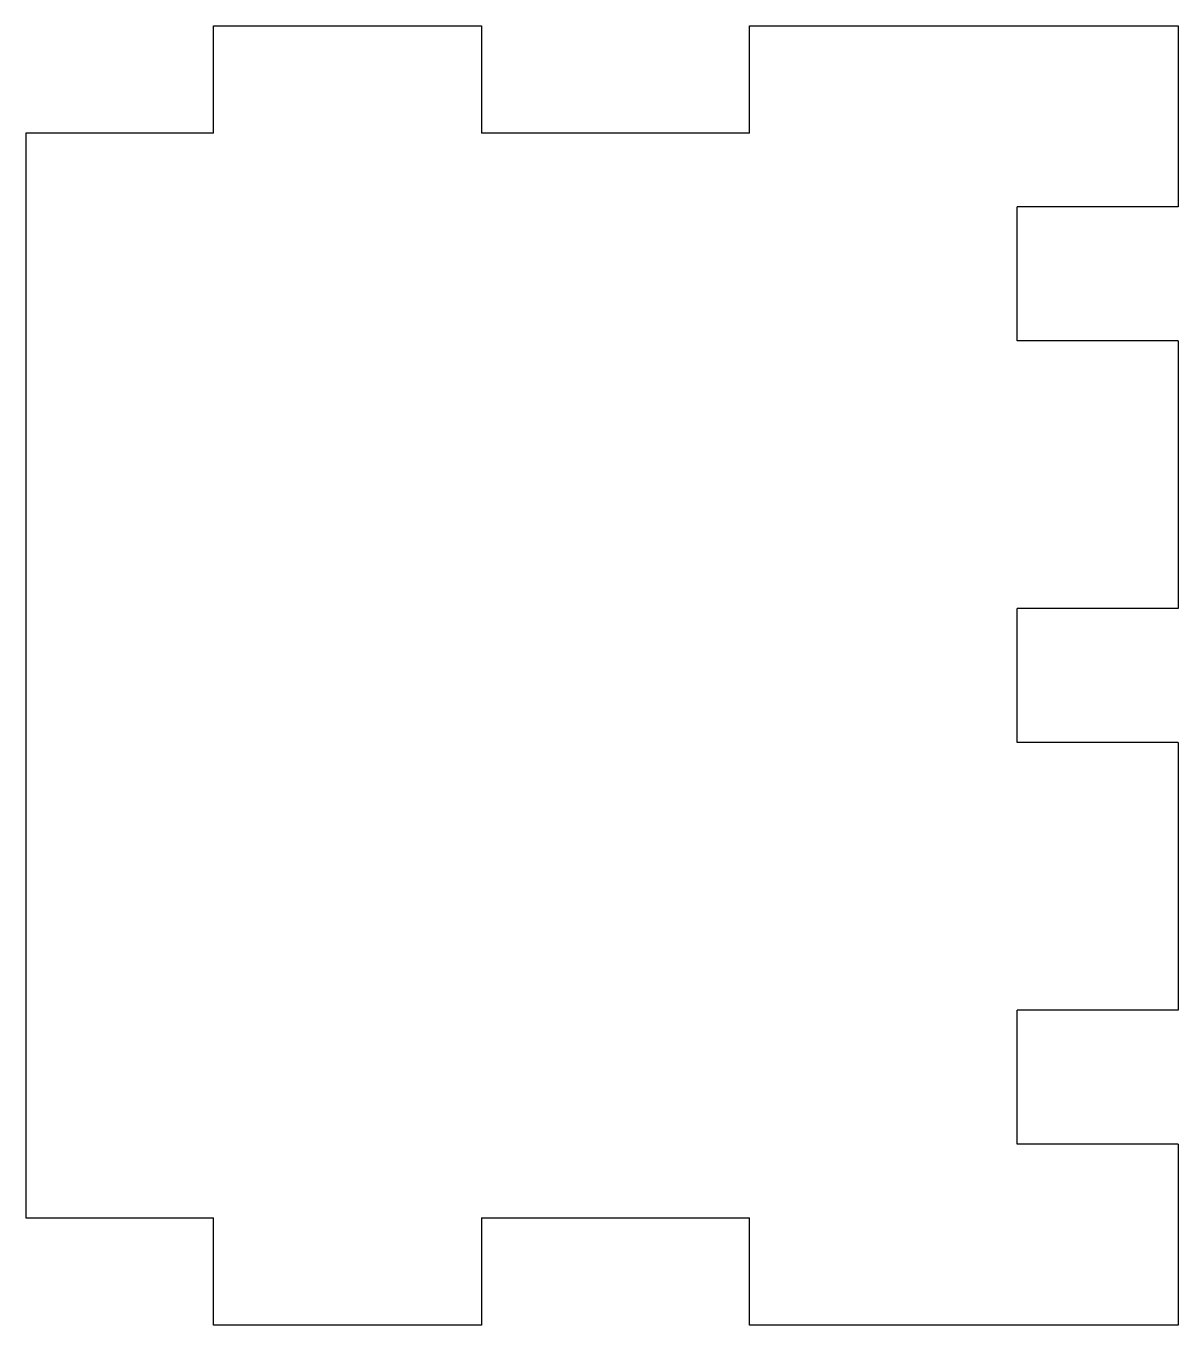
# Model space of a CAD drawing. Header units: millimetres. Extents: x 0 to 43, y -44.5 to 4.
import ezdxf

# ---------------------------------------------------------------- set-up
doc = ezdxf.new("R2010")
doc.units = ezdxf.units.MM

msp = doc.modelspace()

# ---------------------------------------------------------------- linework, layer by layer
at = {"color": 7, "linetype": 'Continuous', "lineweight": 25}
for p, q in [((7, 4), (17, 4)), ((7, 0), (7, 4)), ((17, 4), (17, 0)), ((27, 4), (43, 4)), ((27, 0), (27, 4)), ((43, 4), (43, -2.75)), ((0, 0), (0, -40.5)), ((7, 0), (0, 0)), ((27, 0), (17, 0)), ((37, -7.75), (37, -2.75)), ((43, -2.75), (37, -2.75)), ((43, -7.75), (37, -7.75)), ((43, -7.75), (43, -17.75)), ((37, -22.75), (37, -17.75)), ((43, -17.75), (37, -17.75)), ((43, -22.75), (37, -22.75)), ((43, -22.75), (43, -32.75)), ((37, -37.75), (37, -32.75)), ((43, -32.75), (37, -32.75)), ((43, -37.75), (37, -37.75)), ((43, -37.75), (43, -44.5)), ((0, -40.5), (7, -40.5)), ((7, -44.5), (7, -40.5)), ((17, -40.5), (17, -44.5)), ((17, -40.5), (27, -40.5)), ((27, -44.5), (27, -40.5)), ((17, -44.5), (7, -44.5)), ((43, -44.5), (27, -44.5))]:
    msp.add_line(p, q, dxfattribs=at)

doc.saveas('drawing.dxf')
